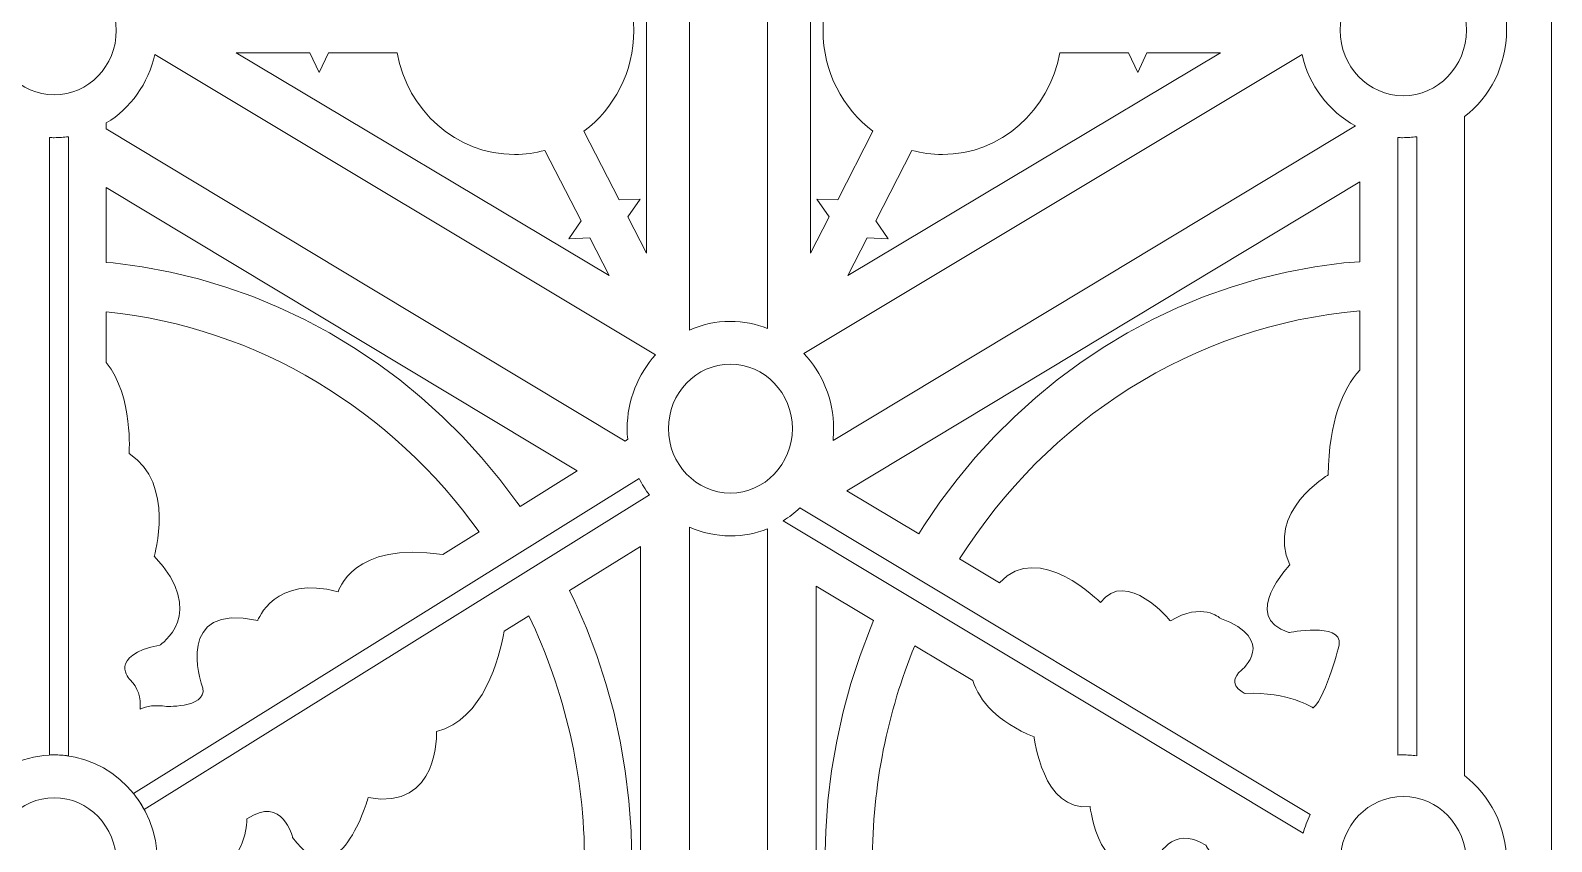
# Model space of a CAD drawing. Header units: centimetres. Extents: x 10.1 to 16.7, y -9.5 to 9.5.
# Drawn here: x 13.382 to 16.738, y -4.494 to -2.706 of the extents above; entities that cross this region are included whole.
import ezdxf

# ---------------------------------------------------------------- set-up
doc = ezdxf.new("R2010")
doc.units = ezdxf.units.CM
doc.header["$MEASUREMENT"] = 0
doc.layers.add('layer 1', color=7, linetype='Continuous')

msp = doc.modelspace()

# ---------------------------------------------------------------- linework, layer by layer
at = {"layer": 'layer 1', "color": 250, "lineweight": 9}
for points, knots in [([(10.14539, 9.49999), (10.14539, 9.49999), (16.7385, 9.49999), (16.7385, 9.49999), (16.7385, 9.49999), (16.7385, 9.49999), (16.7385, -9.50001), (16.7385, -9.50001), (16.7385, -9.50001), (16.7385, -9.50001), (10.14539, -9.50001), (10.14539, -9.50001), (10.14539, -9.50001), (10.14539, -9.50001), (10.14539, 9.49999), (10.14539, 9.49999)], [0, 0, 0, 0, 0.2, 0.2, 0.2, 0.2, 0.4, 0.4, 0.4, 0.4, 0.6, 0.6, 0.6, 0.6, 1, 1, 1, 1]), ([(14.74095, -2.19706), (14.74095, -2.19706), (14.74095, -3.19678), (14.74095, -3.19678), (14.74095, -3.19678), (14.74095, -3.19678), (14.70019, -3.1172), (14.70019, -3.1172), (14.70019, -3.1172), (14.70019, -3.1172), (14.72746, -3.07795), (14.72746, -3.07795), (14.72746, -3.07795), (14.72746, -3.07795), (14.68087, -3.07955), (14.68087, -3.07955), (14.68087, -3.07955), (14.68087, -3.07955), (14.60331, -2.92818), (14.60331, -2.92818)], [0, 0, 0, 0, 0.1666667, 0.1666667, 0.1666667, 0.1666667, 0.3333333, 0.3333333, 0.3333333, 0.3333333, 0.5, 0.5, 0.5, 0.5, 0.6666667, 0.6666667, 0.6666667, 0.6666667, 1, 1, 1, 1]), ([(15.10335, -2.19706), (15.10335, -2.19706), (15.10335, -3.19678), (15.10335, -3.19678), (15.10335, -3.19678), (15.10335, -3.19678), (15.14414, -3.1172), (15.14414, -3.1172), (15.14414, -3.1172), (15.14414, -3.1172), (15.11684, -3.07795), (15.11684, -3.07795), (15.11684, -3.07795), (15.11684, -3.07795), (15.16344, -3.07955), (15.16344, -3.07955), (15.16344, -3.07955), (15.16344, -3.07955), (15.24102, -2.92818), (15.24102, -2.92818)], [0, 0, 0, 0, 0.1666667, 0.1666667, 0.1666667, 0.1666667, 0.3333333, 0.3333333, 0.3333333, 0.3333333, 0.5, 0.5, 0.5, 0.5, 0.6666667, 0.6666667, 0.6666667, 0.6666667, 1, 1, 1, 1]), ([(14.60331, -2.92818), (14.66987, -2.87849), (14.71338, -2.79739), (14.71338, -2.70607), (14.71338, -2.70607), (14.71338, -2.61165), (14.66689, -2.52817), (14.59643, -2.47902)], [0, 0, 0, 0, 0.3333333, 0.3333333, 0.3333333, 0.3333333, 1, 1, 1, 1]), ([(15.24102, -2.92818), (15.17443, -2.87849), (15.13093, -2.79739), (15.13093, -2.70607), (15.13093, -2.70607), (15.13093, -2.61165), (15.17744, -2.52817), (15.24788, -2.47902)], [0, 0, 0, 0, 0.3333333, 0.3333333, 0.3333333, 0.3333333, 1, 1, 1, 1]), ([(16.54611, -2.51478), (16.60252, -2.55794), (16.63924, -2.62737), (16.63924, -2.70543), (16.63924, -2.70543), (16.63924, -2.7835), (16.60252, -2.85294), (16.54611, -2.89612)], [0, 0, 0, 0, 0.3333333, 0.3333333, 0.3333333, 0.3333333, 1, 1, 1, 1]), ([(13.57128, -2.70599), (13.57128, -2.78422), (13.50982, -2.84804), (13.43449, -2.84804), (13.43449, -2.84804), (13.35913, -2.84804), (13.29769, -2.78422), (13.29769, -2.70599), (13.29769, -2.70599), (13.29769, -2.62776), (13.35913, -2.56395), (13.43449, -2.56395), (13.43449, -2.56395), (13.50982, -2.56395), (13.57128, -2.62776), (13.57128, -2.70599)], [0, 0, 0, 0, 0.2, 0.2, 0.2, 0.2, 0.4, 0.4, 0.4, 0.4, 0.6, 0.6, 0.6, 0.6, 1, 1, 1, 1]), ([(16.55063, -2.70543), (16.55063, -2.78517), (16.48802, -2.8502), (16.41122, -2.8502), (16.41122, -2.8502), (16.33443, -2.8502), (16.27181, -2.78517), (16.27181, -2.70543), (16.27181, -2.70543), (16.27181, -2.62571), (16.33443, -2.56069), (16.41122, -2.56069), (16.41122, -2.56069), (16.48802, -2.56069), (16.55063, -2.62571), (16.55063, -2.70543)], [0, 0, 0, 0, 0.2, 0.2, 0.2, 0.2, 0.4, 0.4, 0.4, 0.4, 0.6, 0.6, 0.6, 0.6, 1, 1, 1, 1]), ([(14.65882, -3.24671), (14.65882, -3.24671), (13.83616, -2.75544), (13.83616, -2.75544), (13.83616, -2.75544), (13.83616, -2.75544), (13.99866, -2.75544), (13.99866, -2.75544), (13.99866, -2.75544), (13.99866, -2.75544), (14.01916, -2.79889), (14.01916, -2.79889), (14.01916, -2.79889), (14.01916, -2.79889), (14.03968, -2.75544), (14.03968, -2.75544), (14.03968, -2.75544), (14.03968, -2.75544), (14.19113, -2.75544), (14.19113, -2.75544)], [0, 0, 0, 0, 0.1666667, 0.1666667, 0.1666667, 0.1666667, 0.3333333, 0.3333333, 0.3333333, 0.3333333, 0.5, 0.5, 0.5, 0.5, 0.6666667, 0.6666667, 0.6666667, 0.6666667, 1, 1, 1, 1]), ([(14.19113, -2.75544), (14.21362, -2.88259), (14.32132, -2.97946), (14.4501, -2.97946), (14.4501, -2.97946), (14.47327, -2.97946), (14.49576, -2.97631), (14.51719, -2.97041)], [0, 0, 0, 0, 0.3333333, 0.3333333, 0.3333333, 0.3333333, 1, 1, 1, 1]), ([(15.18548, -3.24671), (15.18548, -3.24671), (16.00818, -2.75544), (16.00818, -2.75544), (16.00818, -2.75544), (16.00818, -2.75544), (15.84567, -2.75544), (15.84567, -2.75544), (15.84567, -2.75544), (15.84567, -2.75544), (15.82515, -2.79889), (15.82515, -2.79889), (15.82515, -2.79889), (15.82515, -2.79889), (15.80462, -2.75544), (15.80462, -2.75544), (15.80462, -2.75544), (15.80462, -2.75544), (15.65318, -2.75544), (15.65318, -2.75544)], [0, 0, 0, 0, 0.1666667, 0.1666667, 0.1666667, 0.1666667, 0.3333333, 0.3333333, 0.3333333, 0.3333333, 0.5, 0.5, 0.5, 0.5, 0.6666667, 0.6666667, 0.6666667, 0.6666667, 1, 1, 1, 1]), ([(15.65318, -2.75544), (15.63068, -2.88259), (15.52299, -2.97946), (15.39421, -2.97946), (15.39421, -2.97946), (15.37104, -2.97946), (15.34854, -2.97631), (15.32712, -2.97041)], [0, 0, 0, 0, 0.3333333, 0.3333333, 0.3333333, 0.3333333, 1, 1, 1, 1]), ([(13.54924, -2.91013), (13.54924, -2.91013), (13.54924, -2.92295), (13.54924, -2.92295), (13.54924, -2.92295), (13.54924, -2.92295), (14.13529, -3.27541), (14.13529, -3.27541), (14.13529, -3.27541), (14.13529, -3.27541), (14.69417, -3.61155), (14.69417, -3.61155), (14.69417, -3.61155), (14.69417, -3.61155), (14.69985, -3.6076), (14.69985, -3.6076)], [0, 0, 0, 0, 0.2, 0.2, 0.2, 0.2, 0.4, 0.4, 0.4, 0.4, 0.6, 0.6, 0.6, 0.6, 1, 1, 1, 1]), ([(15.15287, -3.60991), (15.15287, -3.60991), (15.70902, -3.27541), (15.70902, -3.27541), (15.70902, -3.27541), (15.70902, -3.27541), (16.30597, -2.91639), (16.30597, -2.91639)], [0, 0, 0, 0, 0.3333333, 0.3333333, 0.3333333, 0.3333333, 1, 1, 1, 1]), ([(13.46556, -2.94027), (13.45538, -2.94173), (13.44503, -2.94249), (13.43449, -2.94249), (13.43449, -2.94249), (13.43086, -2.94249), (13.42726, -2.94239), (13.42372, -2.94221)], [0, 0, 0, 0, 0.3333333, 0.3333333, 0.3333333, 0.3333333, 1, 1, 1, 1]), ([(16.44089, -2.94027), (16.43074, -2.94173), (16.42036, -2.94249), (16.40984, -2.94249), (16.40984, -2.94249), (16.40622, -2.94249), (16.40262, -2.94239), (16.39905, -2.94221)], [0, 0, 0, 0, 0.3333333, 0.3333333, 0.3333333, 0.3333333, 1, 1, 1, 1]), ([(14.51719, -2.97041), (14.51719, -2.97041), (14.59694, -3.12594), (14.59694, -3.12594), (14.59694, -3.12594), (14.59694, -3.12594), (14.56963, -3.16518), (14.56963, -3.16518), (14.56963, -3.16518), (14.56963, -3.16518), (14.61622, -3.1636), (14.61622, -3.1636), (14.61622, -3.1636), (14.61622, -3.1636), (14.65882, -3.24671), (14.65882, -3.24671)], [0, 0, 0, 0, 0.2, 0.2, 0.2, 0.2, 0.4, 0.4, 0.4, 0.4, 0.6, 0.6, 0.6, 0.6, 1, 1, 1, 1]), ([(15.32712, -2.97041), (15.32712, -2.97041), (15.24737, -3.12594), (15.24737, -3.12594), (15.24737, -3.12594), (15.24737, -3.12594), (15.27468, -3.16518), (15.27468, -3.16518), (15.27468, -3.16518), (15.27468, -3.16518), (15.22808, -3.1636), (15.22808, -3.1636), (15.22808, -3.1636), (15.22808, -3.1636), (15.18548, -3.24671), (15.18548, -3.24671)], [0, 0, 0, 0, 0.2, 0.2, 0.2, 0.2, 0.4, 0.4, 0.4, 0.4, 0.6, 0.6, 0.6, 0.6, 1, 1, 1, 1]), ([(13.54924, -3.21755), (13.54924, -3.21755), (13.56448, -3.21877), (13.56448, -3.21877), (13.56448, -3.21877), (13.56448, -3.21877), (13.6282, -3.22725), (13.6282, -3.22725), (13.6282, -3.22725), (13.6282, -3.22725), (13.69093, -3.23897), (13.69093, -3.23897), (13.69093, -3.23897), (13.69093, -3.23897), (13.75259, -3.25387), (13.75259, -3.25387), (13.75259, -3.25387), (13.75259, -3.25387), (13.81308, -3.27183), (13.81308, -3.27183), (13.81308, -3.27183), (13.81308, -3.27183), (13.87232, -3.29278), (13.87232, -3.29278), (13.87232, -3.29278), (13.87232, -3.29278), (13.93019, -3.31664), (13.93019, -3.31664), (13.93019, -3.31664), (13.93019, -3.31664), (13.98665, -3.34332), (13.98665, -3.34332), (13.98665, -3.34332), (13.98665, -3.34332), (14.04165, -3.37272), (14.04165, -3.37272), (14.04165, -3.37272), (14.04165, -3.37272), (14.09502, -3.40476), (14.09502, -3.40476), (14.09502, -3.40476), (14.09502, -3.40476), (14.14673, -3.43938), (14.14673, -3.43938), (14.14673, -3.43938), (14.14673, -3.43938), (14.1967, -3.47645), (14.1967, -3.47645), (14.1967, -3.47645), (14.1967, -3.47645), (14.24483, -3.51591), (14.24483, -3.51591), (14.24483, -3.51591), (14.24483, -3.51591), (14.29112, -3.55767), (14.29112, -3.55767), (14.29112, -3.55767), (14.29112, -3.55767), (14.33537, -3.60168), (14.33537, -3.60168), (14.33537, -3.60168), (14.33537, -3.60168), (14.37758, -3.64778), (14.37758, -3.64778), (14.37758, -3.64778), (14.37758, -3.64778), (14.41765, -3.69599), (14.41765, -3.69599), (14.41765, -3.69599), (14.41765, -3.69599), (14.45553, -3.74615), (14.45553, -3.74615), (14.45553, -3.74615), (14.45553, -3.74615), (14.46219, -3.75589), (14.46219, -3.75589), (14.46219, -3.75589), (14.46219, -3.75589), (14.58844, -3.67733), (14.58844, -3.67733), (14.58844, -3.67733), (14.58844, -3.67733), (13.54924, -3.05233), (13.54924, -3.05233), (13.54924, -3.05233), (13.54924, -3.05233), (13.54924, -3.21755), (13.54924, -3.21755)], [0, 0, 0, 0, 0.0434783, 0.0434783, 0.0434783, 0.0434783, 0.0869565, 0.0869565, 0.0869565, 0.0869565, 0.1304348, 0.1304348, 0.1304348, 0.1304348, 0.173913, 0.173913, 0.173913, 0.173913, 0.2173913, 0.2173913, 0.2173913, 0.2173913, 0.2608696, 0.2608696, 0.2608696, 0.2608696, 0.3043478, 0.3043478, 0.3043478, 0.3043478, 0.3478261, 0.3478261, 0.3478261, 0.3478261, 0.3913043, 0.3913043, 0.3913043, 0.3913043, 0.4347826, 0.4347826, 0.4347826, 0.4347826, 0.4782609, 0.4782609, 0.4782609, 0.4782609, 0.5217391, 0.5217391, 0.5217391, 0.5217391, 0.5652174, 0.5652174, 0.5652174, 0.5652174, 0.6086957, 0.6086957, 0.6086957, 0.6086957, 0.6521739, 0.6521739, 0.6521739, 0.6521739, 0.6956522, 0.6956522, 0.6956522, 0.6956522, 0.7391304, 0.7391304, 0.7391304, 0.7391304, 0.7826087, 0.7826087, 0.7826087, 0.7826087, 0.826087, 0.826087, 0.826087, 0.826087, 0.8695652, 0.8695652, 0.8695652, 0.8695652, 0.9130435, 0.9130435, 0.9130435, 0.9130435, 1, 1, 1, 1]), ([(15.34216, -3.81613), (15.34216, -3.81613), (15.35321, -3.7982), (15.35321, -3.7982), (15.35321, -3.7982), (15.35321, -3.7982), (15.38878, -3.74615), (15.38878, -3.74615), (15.38878, -3.74615), (15.38878, -3.74615), (15.42666, -3.69599), (15.42666, -3.69599), (15.42666, -3.69599), (15.42666, -3.69599), (15.46673, -3.64778), (15.46673, -3.64778), (15.46673, -3.64778), (15.46673, -3.64778), (15.50893, -3.60168), (15.50893, -3.60168), (15.50893, -3.60168), (15.50893, -3.60168), (15.55319, -3.55767), (15.55319, -3.55767), (15.55319, -3.55767), (15.55319, -3.55767), (15.59947, -3.51591), (15.59947, -3.51591), (15.59947, -3.51591), (15.59947, -3.51591), (15.64761, -3.47645), (15.64761, -3.47645), (15.64761, -3.47645), (15.64761, -3.47645), (15.69758, -3.43938), (15.69758, -3.43938), (15.69758, -3.43938), (15.69758, -3.43938), (15.74928, -3.40476), (15.74928, -3.40476), (15.74928, -3.40476), (15.74928, -3.40476), (15.80265, -3.37272), (15.80265, -3.37272), (15.80265, -3.37272), (15.80265, -3.37272), (15.85766, -3.34332), (15.85766, -3.34332), (15.85766, -3.34332), (15.85766, -3.34332), (15.91412, -3.31664), (15.91412, -3.31664), (15.91412, -3.31664), (15.91412, -3.31664), (15.97199, -3.29279), (15.97199, -3.29279), (15.97199, -3.29279), (15.97199, -3.29279), (16.03123, -3.27183), (16.03123, -3.27183), (16.03123, -3.27183), (16.03123, -3.27183), (16.09171, -3.25387), (16.09171, -3.25387), (16.09171, -3.25387), (16.09171, -3.25387), (16.15338, -3.23897), (16.15338, -3.23897), (16.15338, -3.23897), (16.15338, -3.23897), (16.21611, -3.22725), (16.21611, -3.22725), (16.21611, -3.22725), (16.21611, -3.22725), (16.27982, -3.21877), (16.27982, -3.21877), (16.27982, -3.21877), (16.27982, -3.21877), (16.31534, -3.21593), (16.31534, -3.21593), (16.31534, -3.21593), (16.31534, -3.21593), (16.31534, -3.04012), (16.31534, -3.04012), (16.31534, -3.04012), (16.31534, -3.04012), (15.18348, -3.72087), (15.18348, -3.72087), (15.18348, -3.72087), (15.18348, -3.72087), (15.34216, -3.81613), (15.34216, -3.81613)], [0, 0, 0, 0, 0.0416667, 0.0416667, 0.0416667, 0.0416667, 0.0833333, 0.0833333, 0.0833333, 0.0833333, 0.125, 0.125, 0.125, 0.125, 0.1666667, 0.1666667, 0.1666667, 0.1666667, 0.2083333, 0.2083333, 0.2083333, 0.2083333, 0.25, 0.25, 0.25, 0.25, 0.2916667, 0.2916667, 0.2916667, 0.2916667, 0.3333333, 0.3333333, 0.3333333, 0.3333333, 0.375, 0.375, 0.375, 0.375, 0.4166667, 0.4166667, 0.4166667, 0.4166667, 0.4583333, 0.4583333, 0.4583333, 0.4583333, 0.5, 0.5, 0.5, 0.5, 0.5416667, 0.5416667, 0.5416667, 0.5416667, 0.5833333, 0.5833333, 0.5833333, 0.5833333, 0.625, 0.625, 0.625, 0.625, 0.6666667, 0.6666667, 0.6666667, 0.6666667, 0.7083333, 0.7083333, 0.7083333, 0.7083333, 0.75, 0.75, 0.75, 0.75, 0.7916667, 0.7916667, 0.7916667, 0.7916667, 0.8333333, 0.8333333, 0.8333333, 0.8333333, 0.875, 0.875, 0.875, 0.875, 0.9166667, 0.9166667, 0.9166667, 0.9166667, 1, 1, 1, 1]), ([(14.83605, -3.367), (14.86381, -3.35445), (14.89437, -3.34748), (14.92648, -3.34748), (14.92648, -3.34748), (14.95528, -3.34748), (14.98283, -3.35311), (15.00825, -3.3633)], [0, 0, 0, 0, 0.3333333, 0.3333333, 0.3333333, 0.3333333, 1, 1, 1, 1]), ([(14.69985, -3.6076), (14.69912, -3.59983), (14.69873, -3.59196), (14.69873, -3.58399), (14.69873, -3.58399), (14.69873, -3.5212), (14.72251, -3.46398), (14.7612, -3.42154)], [0, 0, 0, 0, 0.3333333, 0.3333333, 0.3333333, 0.3333333, 1, 1, 1, 1]), ([(14.29213, -3.8617), (14.09244, -3.83062), (14.06091, -3.94379), (14.06091, -3.94379), (14.06091, -3.94379), (13.92066, -3.9053), (13.88357, -4.00701), (13.88357, -4.00701), (13.88357, -4.00701), (13.69827, -3.96578), (13.75914, -4.14719), (13.75914, -4.14719), (13.75914, -4.14719), (13.78296, -4.19942), (13.68235, -4.19666), (13.68235, -4.19666), (13.68235, -4.19666), (13.65671, -4.1925), (13.63792, -4.19587), (13.62409, -4.20262), (13.62409, -4.20262), (13.62555, -4.17701), (13.61954, -4.15425), (13.6016, -4.13806), (13.6016, -4.13806), (13.6016, -4.13806), (13.55011, -4.08478), (13.66754, -4.06131), (13.66754, -4.06131), (13.66754, -4.06131), (13.77455, -3.99096), (13.65514, -3.86518), (13.65514, -3.86518), (13.65514, -3.86518), (13.70248, -3.70526), (13.59951, -3.63918), (13.59951, -3.63918), (13.59951, -3.63918), (13.60958, -3.5142), (13.54924, -3.43825)], [0, 0, 0, 0, 0.0909091, 0.0909091, 0.0909091, 0.0909091, 0.1818182, 0.1818182, 0.1818182, 0.1818182, 0.2727273, 0.2727273, 0.2727273, 0.2727273, 0.3636364, 0.3636364, 0.3636364, 0.3636364, 0.4545455, 0.4545455, 0.4545455, 0.4545455, 0.5454545, 0.5454545, 0.5454545, 0.5454545, 0.6363636, 0.6363636, 0.6363636, 0.6363636, 0.7272727, 0.7272727, 0.7272727, 0.7272727, 0.8181818, 0.8181818, 0.8181818, 0.8181818, 1, 1, 1, 1]), ([(15.06328, -3.58399), (15.06328, -3.66223), (15.00184, -3.72604), (14.92648, -3.72604), (14.92648, -3.72604), (14.85112, -3.72604), (14.78969, -3.66223), (14.78969, -3.58399), (14.78969, -3.58399), (14.78969, -3.50576), (14.85112, -3.44195), (14.92648, -3.44195), (14.92648, -3.44195), (15.00184, -3.44195), (15.06328, -3.50576), (15.06328, -3.58399)], [0, 0, 0, 0, 0.2, 0.2, 0.2, 0.2, 0.4, 0.4, 0.4, 0.4, 0.6, 0.6, 0.6, 0.6, 1, 1, 1, 1]), ([(16.31534, -3.45507), (16.27754, -3.49657), (16.2476, -3.5671), (16.24541, -3.68609), (16.24541, -3.68609), (16.24541, -3.68609), (16.10746, -3.76709), (16.161, -3.88435), (16.161, -3.88435), (16.161, -3.88435), (16.04979, -3.99948), (16.15892, -4.03361), (16.15892, -4.03361), (16.15892, -4.03361), (16.27423, -4.01016), (16.27013, -4.05919), (16.27013, -4.05919), (16.27013, -4.05919), (16.24335, -4.17003), (16.21249, -4.1999), (16.21249, -4.1999), (16.21249, -4.1999), (16.15894, -4.16365), (16.06216, -4.16791), (16.06216, -4.16791), (16.06216, -4.16791), (16.01686, -4.14872), (16.05393, -4.11675), (16.05393, -4.11675), (16.05393, -4.11675), (16.13628, -4.05065), (16.00657, -4.00162), (16.00657, -4.00162), (16.00657, -4.00162), (15.96743, -3.96537), (15.89741, -4.00802), (15.89741, -4.00802), (15.89741, -4.00802), (15.80066, -3.89075), (15.74299, -3.96749), (15.74299, -3.96749), (15.74299, -3.96749), (15.60737, -3.8291), (15.52012, -3.92369)], [0, 0, 0, 0, 0.0833333, 0.0833333, 0.0833333, 0.0833333, 0.1666667, 0.1666667, 0.1666667, 0.1666667, 0.25, 0.25, 0.25, 0.25, 0.3333333, 0.3333333, 0.3333333, 0.3333333, 0.4166667, 0.4166667, 0.4166667, 0.4166667, 0.5, 0.5, 0.5, 0.5, 0.5833333, 0.5833333, 0.5833333, 0.5833333, 0.6666667, 0.6666667, 0.6666667, 0.6666667, 0.75, 0.75, 0.75, 0.75, 0.8333333, 0.8333333, 0.8333333, 0.8333333, 1, 1, 1, 1]), ([(15.00825, -3.80468), (14.98283, -3.81488), (14.95528, -3.82049), (14.92648, -3.82049), (14.92648, -3.82049), (14.89437, -3.82049), (14.86381, -3.81352), (14.83605, -3.80099)], [0, 0, 0, 0, 0.3333333, 0.3333333, 0.3333333, 0.3333333, 1, 1, 1, 1]), ([(14.83605, -3.80099), (14.83605, -3.80099), (14.83605, -4.53986), (14.83605, -4.53986), (14.83605, -4.53986), (14.83605, -4.53986), (14.83605, -5.2794), (14.83605, -5.2794)], [0, 0, 0, 0, 0.3333333, 0.3333333, 0.3333333, 0.3333333, 1, 1, 1, 1]), ([(14.99391, -5.27048), (14.99391, -5.27048), (15.00825, -5.26163), (15.00825, -5.26163), (15.00825, -5.26163), (15.00825, -5.26163), (15.00825, -4.53986), (15.00825, -4.53986), (15.00825, -4.53986), (15.00825, -4.53986), (15.00825, -3.80468), (15.00825, -3.80468)], [0, 0, 0, 0, 0.25, 0.25, 0.25, 0.25, 0.5, 0.5, 0.5, 0.5, 1, 1, 1, 1]), ([(14.70929, -4.53986), (14.70929, -4.53986), (14.70761, -4.60795), (14.70761, -4.60795), (14.70761, -4.60795), (14.70761, -4.60795), (14.70268, -4.67523), (14.70268, -4.67523), (14.70268, -4.67523), (14.70268, -4.67523), (14.69456, -4.74156), (14.69456, -4.74156), (14.69456, -4.74156), (14.69456, -4.74156), (14.68332, -4.80686), (14.68332, -4.80686), (14.68332, -4.80686), (14.68332, -4.80686), (14.66903, -4.87106), (14.66903, -4.87106), (14.66903, -4.87106), (14.66903, -4.87106), (14.65182, -4.93404), (14.65182, -4.93404), (14.65182, -4.93404), (14.65182, -4.93404), (14.63172, -4.99572), (14.63172, -4.99572), (14.63172, -4.99572), (14.63172, -4.99572), (14.60883, -5.056), (14.60883, -5.056), (14.60883, -5.056), (14.60883, -5.056), (14.58324, -5.11481), (14.58324, -5.11481), (14.58324, -5.11481), (14.58324, -5.11481), (14.57146, -5.13868), (14.57146, -5.13868), (14.57146, -5.13868), (14.57146, -5.13868), (14.72825, -5.23266), (14.72825, -5.23266), (14.72825, -5.23266), (14.72825, -5.23266), (14.72825, -3.84364), (14.72825, -3.84364), (14.72825, -3.84364), (14.72825, -3.84364), (14.57155, -3.94116), (14.57155, -3.94116), (14.57155, -3.94116), (14.57155, -3.94116), (14.58324, -3.96491), (14.58324, -3.96491), (14.58324, -3.96491), (14.58324, -3.96491), (14.60883, -4.02372), (14.60883, -4.02372), (14.60883, -4.02372), (14.60883, -4.02372), (14.63172, -4.084), (14.63172, -4.084), (14.63172, -4.084), (14.63172, -4.084), (14.65182, -4.14568), (14.65182, -4.14568), (14.65182, -4.14568), (14.65182, -4.14568), (14.66903, -4.20867), (14.66903, -4.20867), (14.66903, -4.20867), (14.66903, -4.20867), (14.68332, -4.27286), (14.68332, -4.27286), (14.68332, -4.27286), (14.68332, -4.27286), (14.69456, -4.33817), (14.69456, -4.33817), (14.69456, -4.33817), (14.69456, -4.33817), (14.70268, -4.40451), (14.70268, -4.40451), (14.70268, -4.40451), (14.70268, -4.40451), (14.70761, -4.47178), (14.70761, -4.47178), (14.70761, -4.47178), (14.70761, -4.47178), (14.70929, -4.53986), (14.70929, -4.53986)], [0, 0, 0, 0, 0.0416667, 0.0416667, 0.0416667, 0.0416667, 0.0833333, 0.0833333, 0.0833333, 0.0833333, 0.125, 0.125, 0.125, 0.125, 0.1666667, 0.1666667, 0.1666667, 0.1666667, 0.2083333, 0.2083333, 0.2083333, 0.2083333, 0.25, 0.25, 0.25, 0.25, 0.2916667, 0.2916667, 0.2916667, 0.2916667, 0.3333333, 0.3333333, 0.3333333, 0.3333333, 0.375, 0.375, 0.375, 0.375, 0.4166667, 0.4166667, 0.4166667, 0.4166667, 0.4583333, 0.4583333, 0.4583333, 0.4583333, 0.5, 0.5, 0.5, 0.5, 0.5416667, 0.5416667, 0.5416667, 0.5416667, 0.5833333, 0.5833333, 0.5833333, 0.5833333, 0.625, 0.625, 0.625, 0.625, 0.6666667, 0.6666667, 0.6666667, 0.6666667, 0.7083333, 0.7083333, 0.7083333, 0.7083333, 0.75, 0.75, 0.75, 0.75, 0.7916667, 0.7916667, 0.7916667, 0.7916667, 0.8333333, 0.8333333, 0.8333333, 0.8333333, 0.875, 0.875, 0.875, 0.875, 0.9166667, 0.9166667, 0.9166667, 0.9166667, 1, 1, 1, 1]), ([(15.25791, -5.10756), (15.25791, -5.10756), (15.23548, -5.056), (15.23548, -5.056), (15.23548, -5.056), (15.23548, -5.056), (15.21259, -4.99572), (15.21259, -4.99572), (15.21259, -4.99572), (15.21259, -4.99572), (15.19249, -4.93404), (15.19249, -4.93404), (15.19249, -4.93404), (15.19249, -4.93404), (15.17527, -4.87106), (15.17527, -4.87106), (15.17527, -4.87106), (15.17527, -4.87106), (15.16099, -4.80686), (15.16099, -4.80686), (15.16099, -4.80686), (15.16099, -4.80686), (15.14974, -4.74156), (15.14974, -4.74156), (15.14974, -4.74156), (15.14974, -4.74156), (15.14162, -4.67523), (15.14162, -4.67523), (15.14162, -4.67523), (15.14162, -4.67523), (15.1367, -4.60795), (15.1367, -4.60795), (15.1367, -4.60795), (15.1367, -4.60795), (15.13501, -4.53986), (15.13501, -4.53986), (15.13501, -4.53986), (15.13501, -4.53986), (15.1367, -4.47178), (15.1367, -4.47178), (15.1367, -4.47178), (15.1367, -4.47178), (15.14162, -4.40451), (15.14162, -4.40451), (15.14162, -4.40451), (15.14162, -4.40451), (15.14974, -4.33817), (15.14974, -4.33817), (15.14974, -4.33817), (15.14974, -4.33817), (15.16099, -4.27286), (15.16099, -4.27286), (15.16099, -4.27286), (15.16099, -4.27286), (15.17527, -4.20867), (15.17527, -4.20867), (15.17527, -4.20867), (15.17527, -4.20867), (15.19249, -4.14568), (15.19249, -4.14568), (15.19249, -4.14568), (15.19249, -4.14568), (15.21259, -4.084), (15.21259, -4.084), (15.21259, -4.084), (15.21259, -4.084), (15.23548, -4.02372), (15.23548, -4.02372), (15.23548, -4.02372), (15.23548, -4.02372), (15.24259, -4.00736), (15.24259, -4.00736), (15.24259, -4.00736), (15.24259, -4.00736), (15.11606, -3.93139), (15.11606, -3.93139), (15.11606, -3.93139), (15.11606, -3.93139), (15.11606, -5.19509), (15.11606, -5.19509), (15.11606, -5.19509), (15.11606, -5.19509), (15.25791, -5.10756), (15.25791, -5.10756)], [0, 0, 0, 0, 0.0454545, 0.0454545, 0.0454545, 0.0454545, 0.0909091, 0.0909091, 0.0909091, 0.0909091, 0.1363636, 0.1363636, 0.1363636, 0.1363636, 0.1818182, 0.1818182, 0.1818182, 0.1818182, 0.2272727, 0.2272727, 0.2272727, 0.2272727, 0.2727273, 0.2727273, 0.2727273, 0.2727273, 0.3181818, 0.3181818, 0.3181818, 0.3181818, 0.3636364, 0.3636364, 0.3636364, 0.3636364, 0.4090909, 0.4090909, 0.4090909, 0.4090909, 0.4545455, 0.4545455, 0.4545455, 0.4545455, 0.5, 0.5, 0.5, 0.5, 0.5454545, 0.5454545, 0.5454545, 0.5454545, 0.5909091, 0.5909091, 0.5909091, 0.5909091, 0.6363636, 0.6363636, 0.6363636, 0.6363636, 0.6818182, 0.6818182, 0.6818182, 0.6818182, 0.7272727, 0.7272727, 0.7272727, 0.7272727, 0.7727273, 0.7727273, 0.7727273, 0.7727273, 0.8181818, 0.8181818, 0.8181818, 0.8181818, 0.8636364, 0.8636364, 0.8636364, 0.8636364, 0.9090909, 0.9090909, 0.9090909, 0.9090909, 1, 1, 1, 1]), ([(13.80112, -4.54705), (13.85972, -4.52742), (13.85972, -4.44405), (13.85972, -4.44405), (13.85972, -4.44405), (13.93913, -4.39182), (13.96034, -4.48527), (13.96034, -4.48527), (13.96034, -4.48527), (14.06358, -4.6282), (14.12711, -4.39732), (14.12711, -4.39732), (14.12711, -4.39732), (14.28595, -4.42755), (14.27799, -4.25163), (14.27799, -4.25163), (14.27799, -4.25163), (14.38146, -4.22585), (14.41698, -4.08915), (14.42755, -4.03075)], [0, 0, 0, 0, 0.1666667, 0.1666667, 0.1666667, 0.1666667, 0.3333333, 0.3333333, 0.3333333, 0.3333333, 0.5, 0.5, 0.5, 0.5, 0.6666667, 0.6666667, 0.6666667, 0.6666667, 1, 1, 1, 1]), ([(15.34973, -5.05509), (15.2792, -4.89843), (15.23966, -4.72382), (15.23966, -4.53986), (15.23966, -4.53986), (15.23966, -4.37066), (15.27307, -4.20931), (15.33333, -4.06262)], [0, 0, 0, 0, 0.3333333, 0.3333333, 0.3333333, 0.3333333, 1, 1, 1, 1]), ([(15.46146, -4.13944), (15.47632, -4.1853), (15.51512, -4.23027), (15.5968, -4.26385), (15.5968, -4.26385), (15.5968, -4.26385), (15.61533, -4.43013), (15.72036, -4.41735), (15.72036, -4.41735), (15.72036, -4.41735), (15.73888, -4.6007), (15.86654, -4.53461), (15.86654, -4.53461), (15.86654, -4.53461), (15.89949, -4.45361), (15.97569, -4.50264), (15.97569, -4.50264), (15.97569, -4.50264), (16.01276, -4.56872), (16.04155, -4.56872), (16.04155, -4.56872), (16.04155, -4.56872), (16.00449, -4.67533), (15.90774, -4.68385), (15.90774, -4.68385), (15.90774, -4.68385), (15.85215, -4.70091), (15.82329, -4.59431), (15.82329, -4.59431), (15.82329, -4.59431), (15.66887, -4.60283), (15.68534, -4.74781), (15.68534, -4.74781), (15.68534, -4.74781), (15.52473, -4.77766), (15.55355, -4.88), (15.55355, -4.88), (15.55355, -4.88), (15.4122, -4.92139), (15.38965, -5.03025)], [0, 0, 0, 0, 0.0909091, 0.0909091, 0.0909091, 0.0909091, 0.1818182, 0.1818182, 0.1818182, 0.1818182, 0.2727273, 0.2727273, 0.2727273, 0.2727273, 0.3636364, 0.3636364, 0.3636364, 0.3636364, 0.4545455, 0.4545455, 0.4545455, 0.4545455, 0.5454545, 0.5454545, 0.5454545, 0.5454545, 0.6363636, 0.6363636, 0.6363636, 0.6363636, 0.7272727, 0.7272727, 0.7272727, 0.7272727, 0.8181818, 0.8181818, 0.8181818, 0.8181818, 1, 1, 1, 1]), ([(13.66225, -4.53986), (13.66225, -4.67012), (13.55992, -4.77637), (13.43449, -4.77637), (13.43449, -4.77637), (13.30905, -4.77637), (13.2067, -4.67012), (13.2067, -4.53986), (13.2067, -4.53986), (13.2067, -4.40961), (13.30905, -4.30336), (13.43449, -4.30336), (13.43449, -4.30336), (13.55992, -4.30336), (13.66225, -4.40961), (13.66225, -4.53986)], [0, 0, 0, 0, 0.2, 0.2, 0.2, 0.2, 0.4, 0.4, 0.4, 0.4, 0.6, 0.6, 0.6, 0.6, 1, 1, 1, 1]), ([(13.42372, -4.30364), (13.42726, -4.30345), (13.43086, -4.30336), (13.43449, -4.30336), (13.43449, -4.30336), (13.44503, -4.30336), (13.45538, -4.30413), (13.46556, -4.30558)], [0, 0, 0, 0, 0.3333333, 0.3333333, 0.3333333, 0.3333333, 1, 1, 1, 1]), ([(16.39905, -4.30364), (16.40262, -4.30345), (16.40622, -4.30336), (16.40984, -4.30336), (16.40984, -4.30336), (16.42036, -4.30336), (16.43074, -4.30413), (16.44089, -4.30558)], [0, 0, 0, 0, 0.3333333, 0.3333333, 0.3333333, 0.3333333, 1, 1, 1, 1]), ([(16.54611, -4.34896), (16.60252, -4.39214), (16.63924, -4.46157), (16.63924, -4.53964), (16.63924, -4.53964), (16.63924, -4.61769), (16.60252, -4.68714), (16.54611, -4.7303)], [0, 0, 0, 0, 0.3333333, 0.3333333, 0.3333333, 0.3333333, 1, 1, 1, 1]), ([(16.55063, -4.53964), (16.55063, -4.61937), (16.48802, -4.68439), (16.41122, -4.68439), (16.41122, -4.68439), (16.33443, -4.68439), (16.27181, -4.61937), (16.27181, -4.53964), (16.27181, -4.53964), (16.27181, -4.45991), (16.33443, -4.39488), (16.41122, -4.39488), (16.41122, -4.39488), (16.48802, -4.39488), (16.55063, -4.45991), (16.55063, -4.53964)], [0, 0, 0, 0, 0.2, 0.2, 0.2, 0.2, 0.4, 0.4, 0.4, 0.4, 0.6, 0.6, 0.6, 0.6, 1, 1, 1, 1]), ([(13.57128, -4.53986), (13.57128, -4.6181), (13.50982, -4.6819), (13.43449, -4.6819), (13.43449, -4.6819), (13.35913, -4.6819), (13.29769, -4.6181), (13.29769, -4.53986), (13.29769, -4.53986), (13.29769, -4.46162), (13.35913, -4.39782), (13.43449, -4.39782), (13.43449, -4.39782), (13.50982, -4.39782), (13.57128, -4.46162), (13.57128, -4.53986)], [0, 0, 0, 0, 0.2, 0.2, 0.2, 0.2, 0.4, 0.4, 0.4, 0.4, 0.6, 0.6, 0.6, 0.6, 1, 1, 1, 1])]:
    msp.add_open_spline(points, degree=3, knots=knots, dxfattribs=at)
for points in [[(14.83605, -2.05209), (14.83605, -2.05209), (14.83605, -3.367), (14.83605, -3.367)], [(15.00825, -3.3633), (15.00825, -3.3633), (15.00825, -2.05578), (15.00825, -2.05578)], [(13.65648, -2.75895), (13.6422, -2.82321), (13.60261, -2.87762), (13.54924, -2.91013)], [(14.7612, -3.42154), (14.7612, -3.42154), (13.65648, -2.75895), (13.65648, -2.75895)], [(16.18782, -2.75894), (16.18782, -2.75894), (15.08867, -3.41823), (15.08867, -3.41823)], [(16.30597, -2.91639), (16.24713, -2.88488), (16.20306, -2.82753), (16.18782, -2.75894)], [(16.54611, -2.89612), (16.54611, -2.89612), (16.54611, -4.34896), (16.54611, -4.34896)], [(13.42372, -2.94221), (13.42372, -2.94221), (13.42372, -4.30364), (13.42372, -4.30364)], [(13.46556, -4.30558), (13.46556, -4.30558), (13.46556, -2.94027), (13.46556, -2.94027)], [(16.39905, -2.94221), (16.39905, -2.94221), (16.39905, -4.30364), (16.39905, -4.30364)], [(16.44089, -4.30558), (16.44089, -4.30558), (16.44089, -2.94027), (16.44089, -2.94027)], [(13.54924, -3.32645), (13.88512, -3.3608), (14.1801, -3.54412), (14.37218, -3.81189)], [(13.54924, -3.43825), (13.54924, -3.43825), (13.54924, -3.32645), (13.54924, -3.32645)], [(15.43233, -3.87106), (15.62556, -3.56572), (15.94679, -3.35552), (16.31534, -3.32457)], [(16.31534, -3.32457), (16.31534, -3.32457), (16.31534, -3.45507), (16.31534, -3.45507)], [(15.08867, -3.41823), (15.12919, -3.46096), (15.15424, -3.51954), (15.15424, -3.58399)], [(15.15424, -3.58399), (15.15424, -3.59277), (15.15379, -3.60139), (15.15287, -3.60991)], [(14.72484, -3.69376), (14.72484, -3.69376), (13.60897, -4.38815), (13.60897, -4.38815)], [(14.7477, -3.73022), (14.73904, -3.71886), (14.7314, -3.70666), (14.72484, -3.69376)], [(13.63286, -4.42395), (13.63286, -4.42395), (14.7477, -3.73022), (14.7477, -3.73022)], [(15.07959, -3.75886), (15.06831, -3.76949), (15.05605, -3.77895), (15.04295, -3.78708)], [(16.20576, -4.43502), (16.20576, -4.43502), (15.07959, -3.75886), (15.07959, -3.75886)], [(15.04295, -3.78708), (15.04295, -3.78708), (16.19049, -4.47612), (16.19049, -4.47612)], [(14.37218, -3.81189), (14.37218, -3.81189), (14.29213, -3.8617), (14.29213, -3.8617)], [(15.52012, -3.92369), (15.52012, -3.92369), (15.43233, -3.87106), (15.43233, -3.87106)], [(14.42755, -4.03075), (14.42755, -4.03075), (14.48177, -3.99702), (14.48177, -3.99702)], [(14.48177, -3.99702), (14.56032, -4.16067), (14.60463, -4.34503), (14.60463, -4.53986)], [(15.33333, -4.06262), (15.33333, -4.06262), (15.46146, -4.13944), (15.46146, -4.13944)], [(13.60897, -4.38815), (13.61796, -4.39926), (13.62594, -4.41123), (13.63286, -4.42395)], [(16.19049, -4.47612), (16.19434, -4.46183), (16.19949, -4.4481), (16.20576, -4.43502)]]:
    msp.add_open_spline(points, degree=3, dxfattribs=at)

doc.saveas('drawing.dxf')
